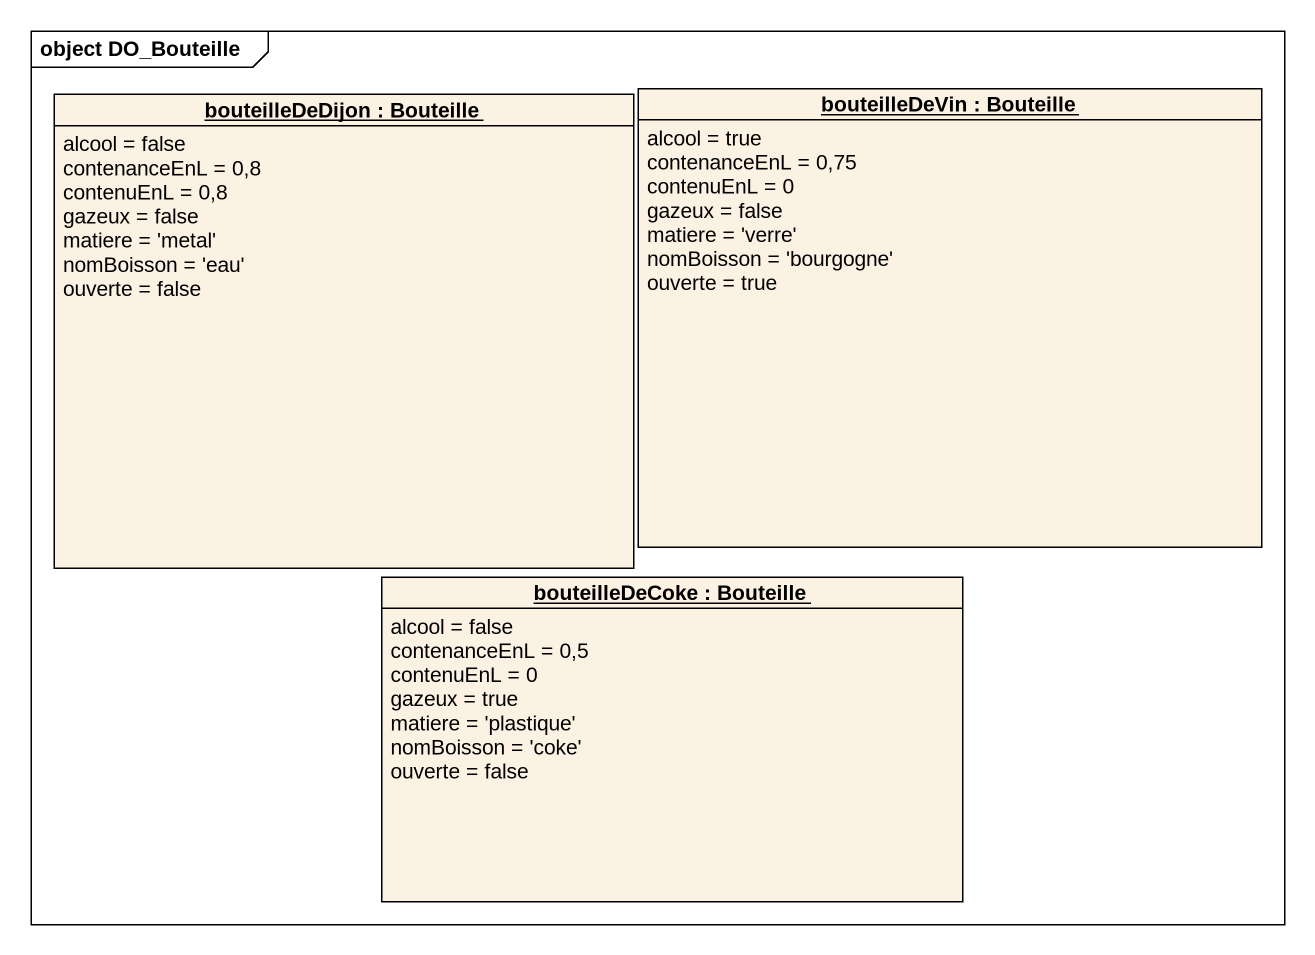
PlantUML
@startuml
mainframe object DO_Bouteille
hide circle
hide empty members
object "bouteilleDeDijon : Bouteille" as bouteilleDeDijon {
  alcool = false
  contenanceEnL = 0,8
  contenuEnL = 0,8
  gazeux = false
  matiere = 'metal'
  nomBoisson = 'eau'
  ouverte = false
}
object "bouteilleDeVin : Bouteille" as bouteilleDeVin {
  alcool = true
  contenanceEnL = 0,75
  contenuEnL = 0
  gazeux = false
  matiere = 'verre'
  nomBoisson = 'bourgogne'
  ouverte = true
}
object "bouteilleDeCoke : Bouteille" as bouteilleDeCoke {
  alcool = false
  contenanceEnL = 0,5
  contenuEnL = 0
  gazeux = true
  matiere = 'plastique'
  nomBoisson = 'coke'
  ouverte = false
}
@enduml
